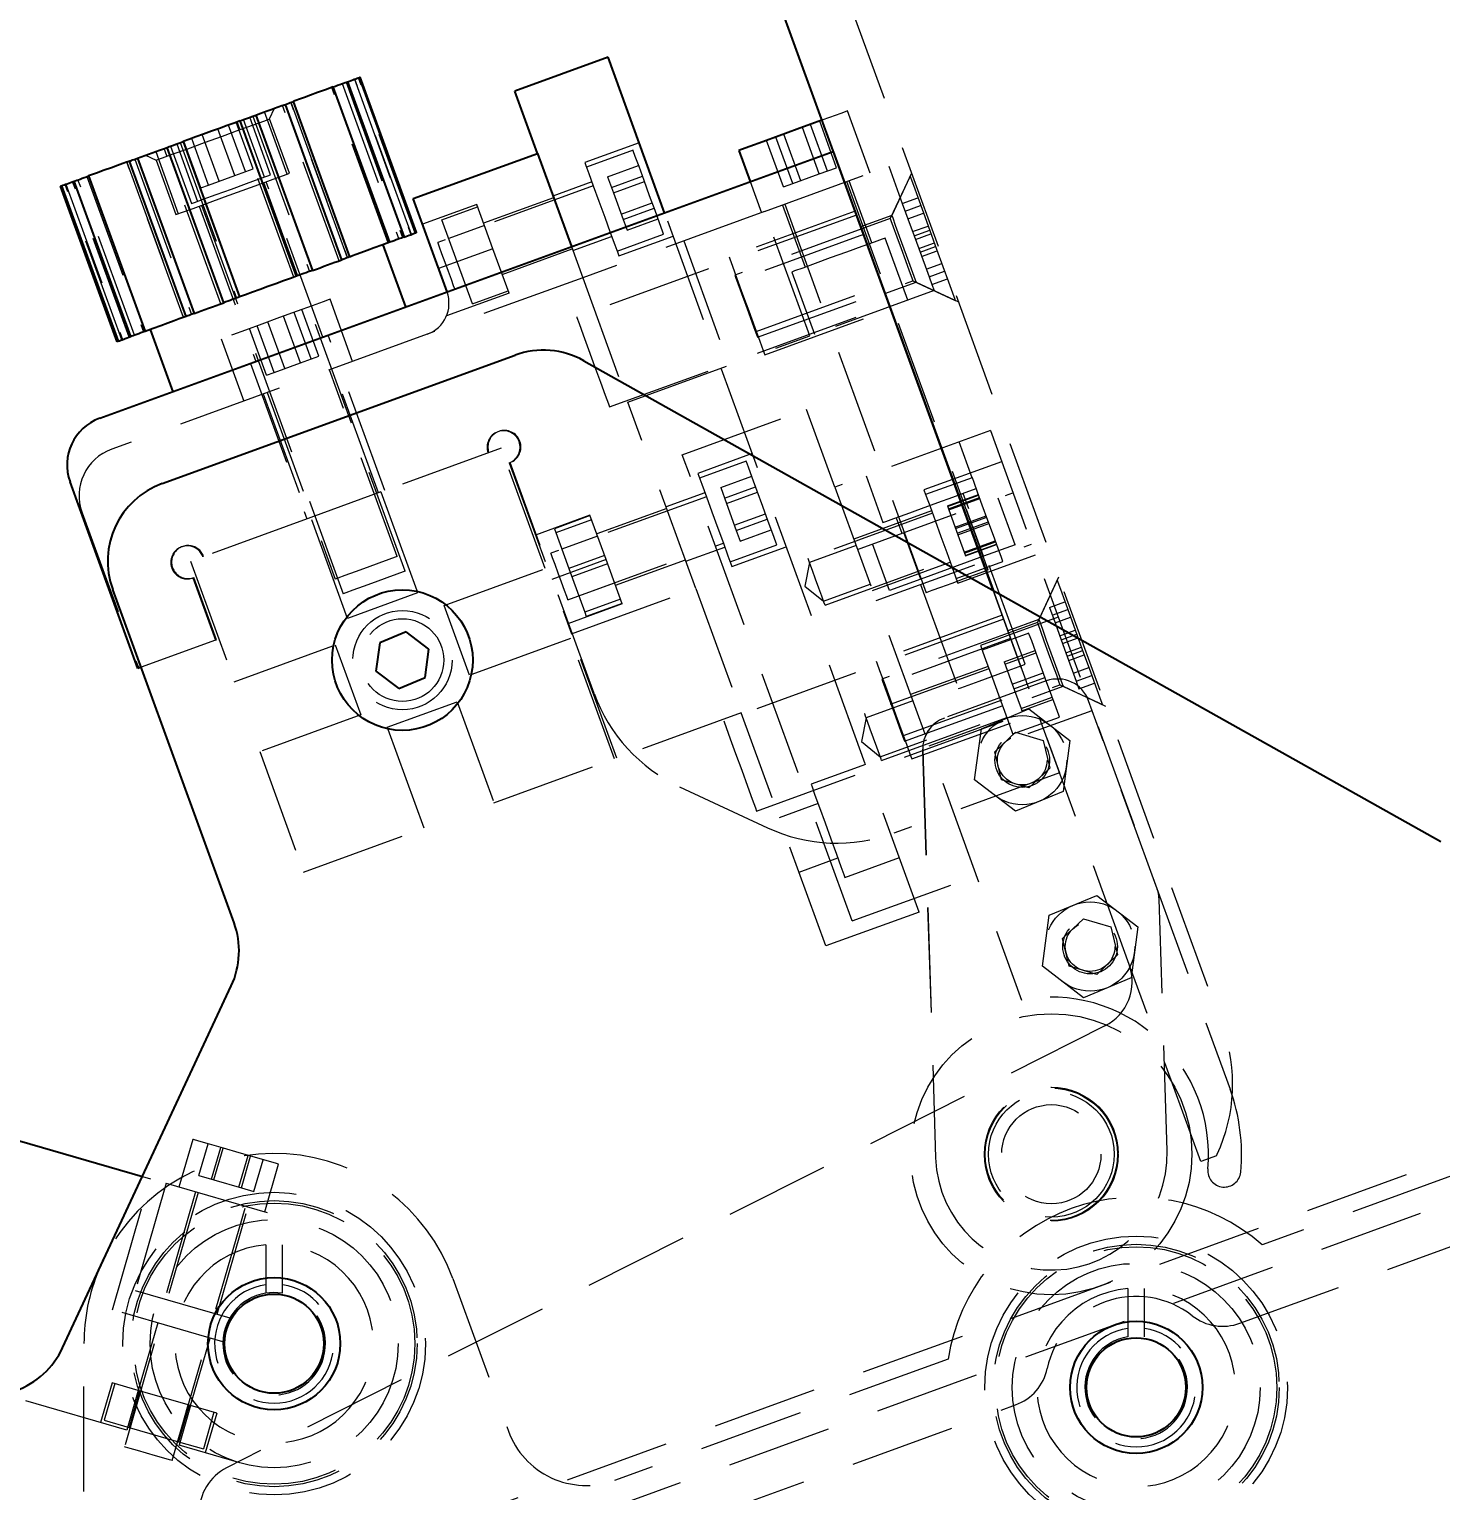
# Model space of a CAD drawing. Header units: millimetres. Extents: x 2 to 418, y 2 to 295.
# Drawn here: x 72.26 to 89.33, y 215.37 to 233.05 of the extents above; entities that cross this region are included whole.
import ezdxf

# ---------------------------------------------------------------- set-up
doc = ezdxf.new("R2010")
doc.units = ezdxf.units.MM
doc.linetypes.add('HIDDEN', pattern=[1.905, 1.27, -0.635])
doc.styles.add('SLDTEXTSTYLE0', font='TXT', dxfattribs={"width": 0.75})
doc.dimstyles.new('SLDDIMSTYLE0', dxfattribs={"dimtxt": 0.18, "dimasz": 1.016, "dimexe": 0, "dimexo": 0.0625, "dimgap": 0, "dimtad": 0, "dimtih": 1, "dimtoh": 1, "dimdec": 0, "dimrnd": 1e-09, "dimzin": 0, "dimdsep": 46, "dimtxsty": 'Standard', "dimblk1": 'DOT', "dimblk2": 'DOT', "dimsah": 1, "dimcen": 0.09, "dimadec": 0, "dimazin": 0, "dimtfac": 1.016, "dimtdec": 0, "dimtofl": 0, "dimtmove": 0, "dimatfit": 3, "dimldrblk": 'DOT', "dimfxl": 1, "dimfrac": 2, "dimtolj": 1, "dimtzin": 0, "dimarcsym": 0})
doc.dimstyles.new('SLDDIMSTYLE3', dxfattribs={"dimtxt": 3.5, "dimasz": 3.302, "dimexe": 0, "dimexo": 0.0625, "dimgap": 0.875, "dimtad": 1, "dimdec": 0, "dimlfac": 5, "dimrnd": 1e-09, "dimzin": 12, "dimdsep": 46, "dimtxsty": 'SLDTEXTSTYLE0', "dimsah": 1, "dimcen": 0.09, "dimadec": 0, "dimazin": 3, "dimtfac": 1, "dimtdec": 0, "dimtofl": 0, "dimtmove": 0, "dimatfit": 3, "dimfxl": 1, "dimfrac": 2, "dimtolj": 1, "dimtzin": 12, "dimarcsym": 0})
doc.dimstyles.new('SLDDIMSTYLE4', dxfattribs={"dimtxt": 3.5, "dimasz": 3.302, "dimexe": 0, "dimexo": 0.0625, "dimgap": 0.875, "dimtad": 1, "dimdec": 4, "dimlfac": 5, "dimzin": 12, "dimdsep": 46, "dimtxsty": 'SLDTEXTSTYLE0', "dimsah": 1, "dimcen": 0.09, "dimazin": 3, "dimtfac": 1, "dimtofl": 0, "dimtmove": 0, "dimatfit": 3, "dimfxl": 1, "dimfrac": 2, "dimtolj": 1, "dimtzin": 12, "dimarcsym": 0})

# ---------------------------------------------------------------- blocks, each defined once
blk = doc.blocks.new('_D_1')
at = {"color": 7, "linetype": 'Continuous', "lineweight": 18}
for p, q in [((84.515, 247.682), (140.979, 247.682)), ((139.979, 201.552), (139.979, 247.682)), ((118.224, 201.552), (140.979, 201.552))]:
    blk.add_line(p, q, dxfattribs=at)
for points in [[(139.979, 247.682), (139.471, 244.38), (140.487, 244.38)], [(139.979, 201.552), (140.487, 204.854), (139.471, 204.854)]]:
    blk.add_solid(points, dxfattribs=at)
at = {"color": 7, "linetype": 'Continuous', "lineweight": 18, "insert": (135.468, 220.738), "char_height": 3.5, "attachment_point": 1, "rotation": 90, "style": 'SLDTEXTSTYLE0'}
blk.add_mtext('231', dxfattribs=at)
blk = doc.blocks.new('_D_2')
at = {"color": 7, "linetype": 'Continuous', "lineweight": 18}
blk.add_arc((30.799, 201.552), 66.419, 0, 20, dxfattribs=at)
for points in [[(93.213, 224.269), (93.783, 220.977), (94.746, 221.301)], [(97.218, 201.552), (97.644, 204.866), (96.628, 204.841)]]:
    blk.add_solid(points, dxfattribs=at)
at = {"color": 7, "linetype": 'Continuous', "lineweight": 18, "insert": (99.753, 218.553), "char_height": 3.5, "attachment_point": 1, "rotation": 281.0095, "style": 'SLDTEXTSTYLE0'}
blk.add_mtext('20°', dxfattribs=at)
blk = doc.blocks.new('_Dot')
at = {"color": 0, "linetype": 'ByBlock', "lineweight": -2}
blk.add_line((-0.5, 0), (-1, 0), dxfattribs=at)
at = {"color": 0, "linetype": 'ByBlock', "const_width": 0.5}
blk.add_lwpolyline([(-0.25, 0, 1), (0.25, 0, 1)], format="xyb", close=True, dxfattribs=at)

msp = doc.modelspace()

# ---------------------------------------------------------------- linework, layer by layer
at = {"color": 7, "linetype": 'HIDDEN', "lineweight": 18}
for p, q in [((77.605857, 245.940891), (86.69387, 220.971779)), ((76.193846, 232.443992), (76.877886, 230.564606)), ((76.884817, 230.567129), (76.200776, 232.446514)), ((76.928536, 230.583041), (76.244496, 232.462427)), ((76.936915, 230.586091), (76.252875, 232.465476)), ((76.255277, 232.466351), (76.939317, 230.586966)), ((76.603313, 230.46467), (75.919273, 232.344055)), ((75.9392, 232.351308), (76.623241, 230.471923)), ((76.046273, 232.390279), (76.730313, 230.510894)), ((76.093005, 232.407288), (76.777046, 230.527903)), ((76.794998, 230.534438), (76.110957, 232.413823)), ((75.169077, 231.964588), (75.228845, 232.092759)), ((76.010239, 230.248809), (75.326199, 232.128194)), ((75.359397, 232.140278), (76.043437, 230.260892)), ((75.426121, 232.164562), (76.110161, 230.285177)), ((75.426326, 232.164637), (76.110366, 230.285251)), ((76.110448, 230.285281), (75.426408, 232.164666)), ((75.455476, 232.175248), (76.139517, 230.295861)), ((76.140095, 230.296073), (75.456055, 232.175458)), ((74.97105, 231.360424), (74.765838, 231.924239)), ((75.460485, 230.048715), (74.776444, 231.9281)), ((74.811557, 231.940879), (75.495597, 230.061494)), ((75.106063, 231.260579), (74.852968, 231.955952)), ((75.181238, 231.28794), (74.928143, 231.983313)), ((74.967639, 231.997688), (75.651679, 230.118303)), ((75.687848, 230.131468), (75.003808, 232.010854)), ((75.380301, 231.296543), (75.106685, 232.048297)), ((75.408492, 231.306803), (75.169077, 231.964588)), ((82.025649, 231.374061), (81.820437, 231.937877)), ((82.431311, 231.308875), (82.157695, 232.060628)), ((74.431343, 231.163986), (74.226131, 231.727802)), ((74.559942, 231.210792), (74.35473, 231.774608)), ((74.748281, 231.279342), (74.543069, 231.843157)), ((74.876881, 231.326148), (74.671669, 231.889965)), ((81.495675, 231.181166), (81.290463, 231.744981)), ((81.594043, 231.216969), (81.388831, 231.780784)), ((81.816201, 231.297829), (81.610989, 231.861644)), ((81.91457, 231.333632), (81.709358, 231.897447)), ((73.791115, 231.569469), (74.064731, 230.817715)), ((74.578032, 229.727528), (73.893992, 231.606913)), ((73.93016, 231.620078), (74.614201, 229.740691)), ((73.969657, 231.634453), (74.222751, 230.93908)), ((74.044832, 231.661815), (74.297927, 230.966442)), ((74.086243, 231.676887), (74.770283, 229.797501)), ((74.805396, 229.810281), (74.121355, 231.689666)), ((74.337173, 231.129711), (74.131961, 231.693527)), ((79.637453, 231.675424), (78.979669, 231.43601)), ((79.564005, 231.584841), (79.00019, 231.379628)), ((81.384596, 231.140736), (81.179384, 231.704553)), ((73.441514, 231.442224), (74.125554, 229.562839)), ((74.125785, 229.562924), (73.441745, 231.442309)), ((74.126364, 229.563134), (73.442323, 231.442519)), ((73.471474, 231.453128), (74.155514, 229.573743)), ((74.155719, 229.573818), (73.471679, 231.453204)), ((73.538402, 231.477489), (74.222443, 229.598104)), ((74.255641, 229.610187), (73.571601, 231.489572)), ((73.668955, 231.525006), (73.797126, 231.465239)), ((73.797126, 231.465239), (74.03654, 230.807454)), ((79.255119, 231.263979), (79.630996, 231.400787)), ((81.153329, 230.843728), (82.656838, 231.390959)), ((81.816201, 231.297829), (82.025649, 231.374061)), ((82.656838, 231.390959), (82.819902, 230.942944)), ((73.470883, 229.324559), (72.786842, 231.203944)), ((72.804794, 231.210478), (73.488834, 229.331093)), ((73.535567, 229.348101), (72.851527, 231.227486)), ((72.958599, 231.266459), (73.642639, 229.387073)), ((73.662567, 229.394326), (72.978527, 231.273711)), ((74.431343, 231.163986), (74.748281, 231.279342)), ((74.748281, 231.279342), (74.97105, 231.360424)), ((75.810624, 229.324812), (75.126584, 231.204197)), ((79.065173, 231.201087), (78.595327, 231.030077)), ((79.255119, 231.263979), (79.325712, 231.070023)), ((79.302225, 231.134554), (79.678102, 231.271363)), ((79.325712, 231.070023), (79.70159, 231.206832)), ((80.978933, 231.205923), (81.115742, 230.830047)), ((81.495675, 231.181166), (81.816201, 231.297829)), ((83.859504, 226.507806), (82.149403, 231.206268)), ((82.451211, 230.464775), (82.177594, 231.216529)), ((82.91318, 231.271425), (82.674111, 230.75874)), ((82.93111, 231.309876), (82.692041, 230.797191)), ((72.642523, 231.151416), (73.326563, 229.272031)), ((73.337344, 229.275954), (72.653303, 231.155339)), ((73.381063, 229.291867), (72.697023, 231.171252)), ((72.703954, 231.173775), (73.387994, 229.29439)), ((74.337173, 231.129711), (74.431343, 231.163986)), ((76.808494, 226.495473), (75.098393, 231.193938)), ((79.082275, 231.154102), (77.202889, 230.470062)), ((79.325712, 231.070023), (79.443413, 230.746643)), ((81.384596, 231.140736), (81.495675, 231.181166)), ((74.318448, 230.91006), (75.002488, 229.030675)), ((74.346639, 230.920321), (76.05674, 226.221858)), ((77.674359, 230.928992), (77.016575, 230.689577)), ((77.252362, 230.743471), (77.68462, 230.9008)), ((77.869311, 230.393367), (77.674359, 230.928992)), ((78.602168, 231.011284), (77.756444, 230.703464)), ((81.153329, 230.843728), (78.954449, 230.0434)), ((79.419926, 230.811174), (79.795803, 230.947982)), ((79.443413, 230.746643), (79.81929, 230.883451)), ((82.24776, 230.848322), (80.725458, 230.294249)), ((81.700562, 229.340218), (81.153329, 230.843728)), ((81.369458, 230.922392), (81.643074, 230.170638)), ((81.397649, 230.932652), (83.10775, 226.234189)), ((82.819902, 230.942944), (83.00784, 231.011348)), ((82.819902, 230.942944), (82.888154, 230.755423)), ((82.853737, 230.849982), (83.041676, 230.918385)), ((77.437052, 230.236037), (77.252362, 230.743471)), ((77.766705, 230.675274), (77.334446, 230.517945)), ((82.264861, 230.801337), (78.881968, 229.570064)), ((79.443413, 230.746643), (79.49052, 230.617219)), ((79.49052, 230.617219), (79.866397, 230.754027)), ((83.023453, 222.372467), (79.945271, 230.829701)), ((82.674111, 230.75874), (80.794726, 230.074699)), ((82.692041, 230.797191), (82.316164, 230.660382)), ((82.888154, 230.755423), (83.076092, 230.823827)), ((82.888154, 230.755423), (82.96294, 230.549948)), ((82.944546, 230.600485), (83.132485, 230.668889)), ((78.834742, 230.372292), (79.304588, 230.543302)), ((79.369571, 230.364761), (79.933387, 230.569972)), ((79.390093, 230.308379), (80.047877, 230.547793)), ((82.350366, 230.566414), (80.828064, 230.012341)), ((82.884574, 229.771164), (82.610958, 230.522917)), ((82.96294, 230.549948), (83.150879, 230.618352)), ((82.96294, 230.549948), (83.019333, 230.39501)), ((82.978382, 230.507523), (83.16632, 230.575927)), ((77.869311, 230.393367), (77.211526, 230.153953)), ((78.064262, 229.857742), (77.869311, 230.393367)), ((77.982178, 230.083268), (78.827901, 230.391085)), ((78.817641, 230.419277), (78.954449, 230.0434)), ((80.176049, 230.488026), (80.723281, 228.984517)), ((83.019333, 230.39501), (83.207272, 230.463414)), ((83.019333, 230.39501), (83.143978, 230.052552)), ((83.034774, 230.352585), (83.222713, 230.420989)), ((83.053169, 230.302048), (83.241107, 230.370452)), ((77.621743, 229.728604), (77.437052, 230.236037)), ((83.109562, 230.14711), (83.2975, 230.215514)), ((78.954449, 230.0434), (77.075063, 229.359359)), ((78.954449, 230.0434), (79.501681, 228.539892)), ((81.068342, 229.322945), (82.947727, 230.006986)), ((81.483327, 230.112493), (81.756943, 229.36074)), ((82.610301, 229.852247), (82.986179, 229.989055)), ((82.947727, 230.006986), (83.460413, 229.767916)), ((82.986179, 229.989055), (83.498863, 229.749987)), ((83.143978, 230.052552), (83.331917, 230.120956)), ((83.143978, 230.052552), (83.177813, 229.959589)), ((83.177813, 229.959589), (83.365752, 230.027993)), ((78.064262, 229.857742), (77.307929, 229.582459)), ((77.621743, 229.728604), (78.054002, 229.885933)), ((81.053797, 229.392144), (82.576099, 229.946217)), ((83.204069, 229.887451), (81.700562, 229.340218)), ((83.177813, 229.959589), (83.204069, 229.887451)), ((75.669538, 229.060626), (75.464326, 229.624442)), ((75.763708, 229.0949), (75.558496, 229.658716)), ((76.172958, 229.031021), (75.899342, 229.782774)), ((79.278711, 228.48002), (82.661604, 229.711293)), ((81.156404, 229.110237), (82.678706, 229.664308)), ((75.224, 228.898463), (75.018788, 229.462278)), ((75.3526, 228.945269), (75.147388, 229.509086)), ((75.540939, 229.013819), (75.335727, 229.577635)), ((77.075063, 229.359359), (73.259911, 227.970758)), ((74.583773, 229.303946), (74.857389, 228.552191)), ((75.129831, 228.864189), (74.924619, 229.428004)), ((76.560443, 227.469369), (75.876402, 229.348754)), ((79.501681, 228.539892), (81.700562, 229.340218)), ((75.540939, 229.013819), (75.763708, 229.0949)), ((74.93671, 229.006733), (75.62075, 227.127348)), ((75.224, 228.898463), (75.540939, 229.013819)), ((76.711899, 226.673152), (75.891051, 228.928414)), ((76.485267, 227.442007), (75.938035, 228.945515)), ((75.129831, 228.864189), (75.224, 228.898463)), ((75.092312, 228.637697), (75.639544, 227.134189)), ((75.139296, 228.654798), (75.960145, 226.399535)), ((80.322529, 226.284629), (79.501681, 228.539892)), ((80.159325, 227.90255), (81.662833, 228.449781)), ((82.004854, 227.510089), (81.662833, 228.449781)), ((83.884239, 228.19413), (82.004854, 227.510089)), ((83.884239, 228.19413), (86.783259, 220.229138)), ((83.665691, 227.625062), (83.508362, 228.057321)), ((77.969982, 227.982399), (76.513458, 227.452268)), ((78.500113, 226.525875), (77.969982, 227.982399)), ((82.211446, 222.264394), (80.159325, 227.90255)), ((81.005534, 227.916654), (80.347749, 227.67724)), ((78.066577, 227.804721), (78.819021, 225.737398)), ((79.092311, 225.015776), (78.075973, 227.80814)), ((80.932086, 227.826071), (80.36827, 227.620858)), ((84.021047, 227.818252), (83.081355, 227.476232)), ((80.623199, 227.505209), (80.999076, 227.642016)), ((80.623199, 227.505209), (80.693793, 227.311252)), ((80.670306, 227.375783), (81.046183, 227.512592)), ((82.004854, 227.510089), (84.262187, 221.308118)), ((82.380731, 227.646896), (82.585943, 227.083081)), ((83.665691, 227.625062), (83.101876, 227.41985)), ((76.513458, 227.452268), (75.667735, 227.144449)), ((76.513458, 227.452268), (76.958084, 226.230668)), ((80.450355, 227.395332), (78.57097, 226.711291)), ((80.433254, 227.442317), (79.963408, 227.271307)), ((80.693793, 227.311252), (81.06967, 227.448061)), ((80.693793, 227.311252), (80.811494, 226.987873)), ((82.27847, 226.758334), (84.157855, 227.442375)), ((83.364487, 227.283092), (83.740364, 227.4199)), ((83.367177, 227.275703), (83.743054, 227.41251)), ((83.377385, 227.247657), (83.753261, 227.384465)), ((83.381416, 227.23658), (83.757294, 227.373387)), ((83.62223, 227.247423), (83.553826, 227.435363)), ((84.182919, 226.81299), (83.977707, 227.376807)), ((72.901308, 227.20173), (73.585348, 225.322345)), ((75.667735, 227.144449), (74.211211, 226.614318)), ((76.112361, 225.922849), (75.667735, 227.144449)), ((79.04244, 227.17022), (78.384655, 226.930806)), ((79.044078, 227.165722), (78.611819, 227.008392)), ((79.237391, 226.634597), (79.04244, 227.17022)), ((79.970248, 227.252513), (79.124525, 226.944694)), ((80.788006, 227.052404), (81.163884, 227.189212)), ((83.18396, 227.194324), (81.680452, 226.647091)), ((83.1737, 227.222514), (82.234007, 226.880494)), ((82.745691, 227.141224), (82.814095, 226.953286)), ((83.364487, 227.283092), (83.381416, 227.23658)), ((83.381416, 227.23658), (83.491434, 226.934308)), ((83.457576, 227.027333), (83.833453, 227.164141)), ((83.464297, 227.008866), (83.840175, 227.145674)), ((83.799252, 226.673347), (83.594039, 227.237162)), ((83.803147, 226.674766), (83.597935, 227.238581)), ((78.611819, 227.008392), (78.78647, 226.528543)), ((79.062741, 227.114445), (78.630482, 226.957116)), ((80.811494, 226.987873), (81.187371, 227.124681)), ((80.811494, 226.987873), (80.8586, 226.858448)), ((80.8586, 226.858448), (81.234477, 226.995257)), ((83.043602, 226.398313), (82.83839, 226.962129)), ((82.842286, 226.963547), (83.047498, 226.399732)), ((83.484713, 226.952775), (83.86059, 227.089583)), ((83.491434, 226.934308), (83.867311, 227.071116)), ((79.134785, 226.916504), (78.702527, 226.759175)), ((78.776182, 226.147476), (80.655567, 226.831517)), ((80.202822, 226.613522), (80.672668, 226.784532)), ((80.737652, 226.605991), (81.301468, 226.811202)), ((80.758173, 226.549609), (81.415958, 226.789023)), ((82.261369, 226.805319), (81.697553, 226.600108)), ((82.66383, 226.260087), (82.458618, 226.823904)), ((82.504204, 226.138138), (84.383589, 226.822178)), ((83.491434, 226.934308), (83.584523, 226.678549)), ((83.567594, 226.725061), (83.943471, 226.861869)), ((83.571626, 226.713984), (83.947502, 226.850792)), ((83.581833, 226.685938), (83.95771, 226.822746)), ((83.584523, 226.678549), (83.9604, 226.815357)), ((84.182919, 226.81299), (83.803147, 226.674766)), ((74.211211, 226.614318), (74.741342, 225.157795)), ((79.237391, 226.634597), (78.579607, 226.395183)), ((79.218728, 226.685873), (78.78647, 226.528543)), ((79.432343, 226.098971), (79.237391, 226.634597)), ((79.350258, 226.324497), (80.195982, 226.632315)), ((81.885665, 226.083276), (83.389172, 226.630509)), ((82.459741, 226.260297), (83.399433, 226.602318)), ((83.803147, 226.674766), (83.043602, 226.398313)), ((83.471258, 226.404982), (84.035073, 226.610194)), ((83.491779, 226.3486), (84.431471, 226.69062)), ((84.306271, 225.368038), (83.847963, 226.627226)), ((77.278512, 226.081249), (78.500113, 226.525875)), ((78.78647, 226.528543), (78.979783, 225.997418)), ((79.256055, 226.583319), (78.823796, 226.425991)), ((81.697553, 226.600108), (81.641902, 226.313807)), ((74.242028, 226.412699), (74.515644, 225.660944)), ((74.525041, 225.664366), (74.251424, 226.416119)), ((78.819021, 225.737398), (80.322529, 226.284629)), ((78.907739, 226.195359), (79.339997, 226.352689)), ((80.322529, 226.284629), (80.869761, 224.781122)), ((81.641902, 226.313807), (81.868563, 226.130261)), ((81.868563, 226.130261), (82.432379, 226.335474)), ((83.043602, 226.398313), (82.66383, 226.260087)), ((83.039828, 226.333089), (83.498135, 225.073901)), ((83.916448, 226.26364), (84.720566, 224.054344)), ((85.564141, 221.736638), (83.916448, 226.26364)), ((84.691685, 226.385023), (84.452616, 225.872338)), ((84.709615, 226.423474), (84.470546, 225.910789)), ((76.958084, 226.230668), (76.112361, 225.922849)), ((77.586331, 225.235525), (77.278512, 226.081249)), ((79.432343, 226.098971), (78.774558, 225.859557)), ((79.412042, 226.154748), (78.979783, 225.997418)), ((79.430706, 226.10347), (78.998447, 225.946141)), ((84.598406, 226.056542), (84.786345, 226.124947)), ((78.979783, 225.997418), (78.998447, 225.946141)), ((84.043366, 225.914935), (80.660472, 224.683662)), ((84.026265, 225.961919), (82.503963, 225.407847)), ((84.705087, 225.938867), (83.765395, 225.596847)), ((84.470546, 225.910789), (84.094669, 225.773981)), ((84.598406, 226.056542), (84.666659, 225.869021)), ((84.632242, 225.963579), (84.820181, 226.031985)), ((84.666659, 225.869021), (84.854597, 225.937425)), ((79.366253, 224.233888), (78.819021, 225.737398)), ((84.452616, 225.872338), (82.57323, 225.188297)), ((84.349732, 225.745677), (83.785916, 225.540465)), ((84.666659, 225.869021), (84.741445, 225.663546)), ((84.723051, 225.714083), (84.91099, 225.782487)), ((84.741445, 225.663546), (84.929384, 225.73195)), ((74.515644, 225.660944), (73.613539, 225.332606)), ((74.515644, 225.660944), (74.525041, 225.664366)), ((74.741342, 225.157795), (75.962943, 225.602421)), ((75.962943, 225.602421), (76.270761, 224.756697)), ((78.807931, 225.680152), (77.586331, 225.235525)), ((79.338062, 224.223629), (78.807931, 225.680152)), ((84.128871, 225.680012), (82.606569, 225.125939)), ((84.741445, 225.663546), (84.797838, 225.508608)), ((84.756887, 225.621121), (84.944825, 225.689525)), ((84.797838, 225.508608), (84.985777, 225.577012)), ((84.051217, 225.396317), (84.427094, 225.533125)), ((84.051217, 225.396317), (84.148337, 225.129481)), ((84.061425, 225.368272), (84.437302, 225.50508)), ((84.797838, 225.508608), (84.922482, 225.16615)), ((84.813279, 225.466185), (85.001218, 225.534588)), ((84.831673, 225.415646), (85.019612, 225.48405)), ((83.868001, 225.314939), (82.364492, 224.767706)), ((83.85774, 225.343129), (82.918047, 225.001109)), ((84.148337, 225.129481), (84.524215, 225.266288)), ((84.168753, 225.07339), (84.54463, 225.210198)), ((84.888066, 225.260708), (85.076005, 225.329113)), ((84.922482, 225.16615), (85.110421, 225.234553)), ((82.832302, 224.505742), (84.354604, 225.059815)), ((82.846847, 224.436544), (84.726232, 225.120583)), ((84.560296, 225.166606), (83.32881, 224.718382)), ((84.560618, 225.166609), (83.329107, 224.718455)), ((84.148337, 225.129481), (84.255666, 224.834599)), ((84.388806, 224.965845), (84.764683, 225.102654)), ((84.726232, 225.120583), (85.238917, 224.881515)), ((84.764683, 225.102654), (85.277368, 224.863585)), ((84.922482, 225.16615), (84.956318, 225.073187)), ((84.956318, 225.073187), (85.144257, 225.141591)), ((76.591189, 224.607279), (77.436913, 224.915098)), ((77.436913, 224.915098), (77.881539, 223.693497)), ((82.945409, 224.925934), (82.381594, 224.720723)), ((84.255666, 224.834599), (84.631543, 224.971406)), ((84.255666, 224.834599), (84.265874, 224.806553)), ((84.265874, 224.806553), (84.64175, 224.943361)), ((85.900567, 222.653764), (85.072981, 224.927537)), ((85.900747, 222.653692), (85.07329, 224.927512)), ((76.270761, 224.756697), (75.049161, 224.312072)), ((80.869761, 224.781122), (79.366253, 224.233888)), ((81.895822, 221.962043), (80.869761, 224.781122)), ((81.057216, 223.593619), (84.440109, 224.824892)), ((82.381594, 224.720723), (82.325942, 224.434422)), ((82.569705, 224.203891), (84.073213, 224.751124)), ((82.934908, 224.223835), (84.45721, 224.777907)), ((83.143781, 224.380912), (84.083473, 224.722933)), ((83.775441, 224.589017), (84.351421, 224.827864)), ((84.155298, 224.525596), (84.719114, 224.730809)), ((84.343373, 224.530201), (85.115511, 224.811235)), ((84.351421, 224.827864), (84.846257, 224.448474)), ((77.035815, 223.385679), (76.591189, 224.607279)), ((83.694297, 223.970782), (83.775441, 224.589017)), ((83.937988, 224.308412), (84.189565, 224.546547)), ((84.189565, 224.546547), (84.521586, 224.447744)), ((103.232932, 224.407228), (74.368569, 213.901458)), ((75.049161, 224.312072), (75.579292, 222.855547)), ((82.325942, 224.434422), (82.552604, 224.250876)), ((82.552604, 224.250876), (83.116419, 224.456088)), ((83.06582, 224.329789), (83.222673, 219.397988)), ((83.066095, 224.329877), (83.22267, 219.398067)), ((84.018432, 223.971471), (83.937988, 224.308412)), ((84.521586, 224.447744), (84.602029, 224.110803)), ((84.846257, 224.448474), (84.765113, 223.830237)), ((77.881539, 223.693497), (79.338062, 224.223629)), ((82.373614, 224.157883), (81.71583, 223.918469)), ((84.720566, 224.054344), (82.717543, 223.325303)), ((84.189134, 223.591391), (83.694297, 223.970782)), ((84.350452, 223.872667), (84.018432, 223.971471)), ((84.602029, 224.110803), (84.350452, 223.872667)), ((103.403944, 223.937381), (74.539579, 213.431612)), ((80.12646, 223.887201), (81.188266, 223.392073)), ((84.765113, 223.830237), (84.189134, 223.591391)), ((81.801335, 223.683546), (81.331488, 223.512536)), ((75.579292, 222.855547), (77.035815, 223.385679)), ((81.570903, 222.854751), (82.040749, 223.025761)), ((82.126254, 222.790838), (82.784038, 223.030252)), ((82.211446, 222.264394), (83.714954, 222.811625)), ((84.596162, 222.333709), (85.172142, 222.572555)), ((85.172142, 222.572555), (85.666978, 222.193165)), ((86.900664, 217.39859), (101.432124, 222.687609)), ((83.023453, 222.372467), (81.895822, 221.962043)), ((86.021258, 219.486995), (85.924488, 222.529672)), ((86.021261, 219.486917), (85.924661, 222.529598)), ((98.410087, 222.43902), (87.16989, 218.347923)), ((84.515018, 221.715474), (84.596162, 222.333709)), ((84.758836, 222.05315), (85.010413, 222.291286)), ((85.010413, 222.291286), (85.342434, 222.192482)), ((85.342434, 222.192482), (85.422878, 221.855542)), ((85.666978, 222.193165), (85.585835, 221.574929)), ((84.83928, 221.716209), (84.758836, 222.05315)), ((85.422878, 221.855542), (85.171301, 221.617405)), ((85.009855, 221.336083), (84.515018, 221.715474)), ((85.171301, 221.617405), (84.83928, 221.716209)), ((86.430666, 219.355881), (85.564141, 221.736638)), ((85.585835, 221.574929), (85.009855, 221.336083)), ((85.27001, 220.99545), (74.648499, 215.651102)), ((74.239057, 219.623065), (74.072351, 219.04669)), ((74.31432, 219.184903), (74.425457, 219.569153)), ((74.465804, 219.141089), (74.576941, 219.525339)), ((74.495175, 219.132594), (74.606312, 219.516844)), ((74.798142, 219.044966), (74.909279, 219.429217)), ((74.827513, 219.036471), (74.93865, 219.420722)), ((74.978997, 218.992657), (75.090134, 219.376908)), ((86.618605, 219.424284), (86.430666, 219.355881)), ((86.618605, 219.424284), (86.6271, 219.442503)), ((74.31432, 219.184903), (74.495175, 219.132594)), ((75.109828, 218.746619), (75.276534, 219.322995)), ((73.268085, 217.561679), (73.726526, 219.146713)), ((73.918651, 219.091144), (73.543564, 217.794298)), ((73.630937, 219.17436), (73.726526, 219.146713)), ((73.918651, 219.091144), (75.640383, 218.593167)), ((74.495175, 219.132594), (74.827513, 219.036471)), ((74.827513, 219.036471), (74.978997, 218.992657)), ((74.302902, 218.980007), (73.413805, 215.906002)), ((74.274083, 218.988343), (73.898995, 217.691497)), ((73.990181, 215.739297), (74.879278, 218.813302)), ((74.533009, 217.50812), (74.908097, 218.804966)), ((75.123619, 218.348053), (75.123619, 217.865248)), ((75.323619, 217.865248), (75.323619, 218.348053)), ((73.543564, 217.794298), (74.687401, 217.463466)), ((75.123619, 217.865248), (75.123619, 217.764109)), ((75.323619, 217.764109), (75.323619, 217.865248)), ((77.384912, 217.938873), (78.056051, 216.094934)), ((85.548026, 217.81924), (85.548026, 217.336436)), ((85.748026, 217.336436), (85.748026, 217.81924)), ((74.604048, 217.175278), (73.268085, 217.561679)), ((73.815643, 217.403309), (73.579476, 216.586776)), ((85.548026, 217.336436), (85.548026, 217.235296)), ((85.748026, 217.235296), (85.748026, 217.336436)), ((72.923619, 211.552227), (72.923619, 217.152227)), ((74.21349, 216.4034), (74.449656, 217.219933)), ((83.373718, 216.966229), (79.337764, 215.497262)), ((73.44143, 216.10621), (71.961817, 216.534159)), ((73.264219, 216.677958), (73.125297, 216.197645)), ((73.297496, 216.668333), (73.169688, 216.226445)), ((73.580351, 216.586523), (73.264219, 216.677958)), ((73.580351, 216.586523), (73.44143, 216.10621)), ((73.596989, 216.581711), (73.469182, 216.139822)), ((73.608295, 216.578441), (73.480488, 216.136553)), ((74.212615, 216.403653), (73.580351, 216.586523)), ((74.056863, 215.969847), (74.184671, 216.411735)), ((74.195977, 216.408465), (74.068169, 215.966577)), ((74.212615, 216.403653), (74.073694, 215.923339)), ((74.528748, 216.312218), (74.212615, 216.403653)), ((76.853418, 213.741692), (84.190176, 216.412053)), ((73.169688, 216.226445), (73.469182, 216.139822)), ((74.495471, 216.321842), (74.367663, 215.879954)), ((74.528748, 216.312218), (74.389826, 215.831904)), ((73.469182, 216.139822), (74.068169, 215.966577)), ((74.068169, 215.966577), (74.367663, 215.879954)), ((74.806855, 215.711287), (74.073694, 215.923339))]:
    msp.add_line(p, q, dxfattribs=at)
at = {"color": 7, "linetype": 'Continuous', "lineweight": 25}
for p, q in [((83.916448, 226.26364), (76.854102, 245.667273)), ((79.261231, 232.709086), (78.1336, 232.298662)), ((79.945271, 230.829701), (79.261231, 232.709086)), ((76.939317, 230.586966), (76.255277, 232.466351)), ((76.946618, 230.589623), (76.262578, 232.469008)), ((76.623241, 230.471923), (75.9392, 232.351308)), ((76.110957, 232.413823), (76.794998, 230.534438)), ((78.407216, 231.546907), (78.1336, 232.298662)), ((76.043437, 230.260892), (75.359397, 232.140278)), ((76.140326, 230.296156), (75.456286, 232.175541)), ((75.495597, 230.061494), (74.811557, 231.940879)), ((75.003808, 232.010854), (75.687848, 230.131468)), ((73.113706, 228.343214), (81.984405, 231.571885)), ((74.614201, 229.740691), (73.93016, 231.620078)), ((74.121355, 231.689666), (74.805396, 229.810281)), ((80.842125, 231.5818), (80.978933, 231.205923)), ((81.984405, 231.571885), (83.916448, 226.26364)), ((73.471392, 231.453099), (74.155432, 229.573713)), ((73.571601, 231.489572), (74.255641, 229.610187)), ((76.903708, 230.999676), (78.407216, 231.546907)), ((78.407216, 231.546907), (78.817641, 230.419277)), ((73.488834, 229.331093), (72.804794, 231.210478)), ((72.978527, 231.273711), (73.662567, 229.394326)), ((72.635222, 231.148759), (73.319262, 229.269374)), ((72.644925, 231.15229), (73.328965, 229.272905)), ((72.653303, 231.155339), (73.337344, 229.275954)), ((77.314132, 229.872045), (76.903708, 230.999676)), ((76.816095, 229.690774), (76.542479, 230.442529)), ((73.723401, 229.416467), (73.997017, 228.664713)), ((73.869191, 227.55401), (78.136528, 229.107194)), ((78.967791, 229.03965), (89.331167, 223.226185)), ((73.575951, 225.318925), (72.755103, 227.574186)), ((74.73834, 222.242239), (73.271519, 226.272299)), ((76.819716, 225.762438), (76.499728, 225.629746)), ((77.094625, 225.551665), (76.819716, 225.762438)), ((76.499728, 225.629746), (76.454648, 225.286281)), ((77.049546, 225.208201), (77.094625, 225.551665)), ((73.613539, 225.332606), (73.575951, 225.318925)), ((76.454648, 225.286281), (76.729557, 225.075509)), ((76.729557, 225.075509), (77.049546, 225.208201)), ((64.390173, 221.847072), (73.630937, 219.17436)), ((72.664374, 217.101559), (74.704955, 221.4776)), ((73.100868, 218.037625), (73.180887, 218.209225))]:
    msp.add_line(p, q, dxfattribs=at)
at = {"color": 7, "linetype": 'Continuous', "lineweight": 25, "flags": 128}
for points in [[(76.110957, 232.413823), (76.132997, 232.421844), (76.153919, 232.42946), (76.173711, 232.436663), (76.192359, 232.443451), (76.209851, 232.449816), (76.226175, 232.455759), (76.24132, 232.461271), (76.255277, 232.466351)], [(76.255277, 232.466351), (76.260731, 232.468336), (76.262578, 232.469008), (76.262578, 232.469008)], [(75.9392, 232.351308), (75.84273, 232.316196), (75.749761, 232.282357), (75.664233, 232.251229), (75.589772, 232.224126), (75.529534, 232.202201), (75.486071, 232.186383), (75.461227, 232.17734), (75.456286, 232.175541)], [(75.9392, 232.351308), (75.965344, 232.360824), (75.991089, 232.370194), (76.015936, 232.379237), (76.039403, 232.387778), (76.061035, 232.395652), (76.080413, 232.402705), (76.097162, 232.408801), (76.110957, 232.413823)], [(75.003808, 232.010854), (75.049861, 232.027614), (75.095515, 232.044232), (75.14074, 232.060692), (75.185507, 232.076986), (75.229785, 232.093102), (75.273546, 232.10903), (75.316759, 232.124758), (75.359397, 232.140278)], [(75.359397, 232.140278), (75.381349, 232.148266), (75.40111, 232.155459), (75.418298, 232.161714), (75.432579, 232.166913), (75.443678, 232.170953), (75.451378, 232.173755), (75.45553, 232.175267), (75.456286, 232.175541)], [(74.811557, 231.940879), (74.738314, 231.914221), (74.653683, 231.883419), (74.561253, 231.849776), (74.46494, 231.814721), (74.368827, 231.77974), (74.276987, 231.746312), (74.193315, 231.715858), (74.121355, 231.689666)], [(74.811557, 231.940879), (74.830786, 231.947878), (74.852292, 231.955706), (74.87566, 231.964211), (74.900437, 231.97323), (74.926141, 231.982585), (74.952275, 231.992096), (74.978332, 232.001581), (75.003808, 232.010854)], [(81.847597, 231.947762), (81.75809, 231.915184), (81.547659, 231.838593), (81.332053, 231.760119), (81.134637, 231.688266), (80.976804, 231.630819), (80.875657, 231.594005), (80.842125, 231.5818)], [(73.571601, 231.489572), (73.61469, 231.505256), (73.658332, 231.52114), (73.702499, 231.537216), (73.747161, 231.553471), (73.792288, 231.569895), (73.83785, 231.586479), (73.883818, 231.60321), (73.93016, 231.620078)], [(73.93016, 231.620078), (73.955751, 231.629391), (73.98185, 231.638891), (74.007954, 231.648392), (74.033554, 231.657709), (74.058157, 231.666664), (74.081284, 231.675081), (74.102487, 231.682799), (74.121355, 231.689666)], [(73.471392, 231.453099), (73.464363, 231.450542), (73.437647, 231.440817), (73.392458, 231.424369), (73.330712, 231.401895), (73.255025, 231.374349), (73.168607, 231.342894), (73.07512, 231.308869), (72.978527, 231.273711)], [(73.471392, 231.453099), (73.472523, 231.453511), (73.477194, 231.455212), (73.485395, 231.458196), (73.496966, 231.462407), (73.511685, 231.467764), (73.529266, 231.474164), (73.549368, 231.481479), (73.571601, 231.489572)], [(72.653303, 231.155339), (72.668188, 231.160757), (72.684253, 231.166604), (72.701489, 231.172878), (72.719883, 231.179573), (72.739424, 231.186685), (72.760099, 231.19421), (72.781894, 231.202142), (72.804794, 231.210478)], [(72.804794, 231.210478), (72.819033, 231.215661), (72.836182, 231.221901), (72.85591, 231.229082), (72.877833, 231.237062), (72.901528, 231.245686), (72.926534, 231.254786), (72.952367, 231.264189), (72.978527, 231.273711)], [(72.635222, 231.148759), (72.637018, 231.149411), (72.642421, 231.151378), (72.644925, 231.15229)], [(72.644925, 231.15229), (72.644966, 231.152305), (72.647337, 231.153168), (72.653303, 231.155339)], [(76.794998, 230.534438), (76.781203, 230.529416), (76.764454, 230.52332), (76.745075, 230.516267), (76.723443, 230.508393), (76.699976, 230.499852), (76.675129, 230.490808), (76.649385, 230.481439), (76.623241, 230.471923)], [(76.794998, 230.534438), (76.817037, 230.542459), (76.83796, 230.550075), (76.857752, 230.557278), (76.876399, 230.564066), (76.893891, 230.570431), (76.910215, 230.576372), (76.925361, 230.581886), (76.939317, 230.586966)], [(76.946618, 230.589623), (76.946618, 230.589623), (76.944771, 230.58895), (76.939317, 230.586966)], [(76.623241, 230.471923), (76.526771, 230.436811), (76.433801, 230.402972), (76.348273, 230.371844), (76.273812, 230.344741), (76.213574, 230.322816), (76.170112, 230.306997), (76.145268, 230.297955), (76.140326, 230.296156)], [(75.687848, 230.131468), (75.733901, 230.148229), (75.779555, 230.164847), (75.824781, 230.181307), (75.869547, 230.197601), (75.913826, 230.213717), (75.957586, 230.229645), (76.0008, 230.245373), (76.043437, 230.260892)], [(76.140326, 230.296156), (76.139571, 230.295882), (76.135418, 230.294369), (76.127718, 230.291568), (76.11662, 230.287528), (76.102338, 230.282329), (76.08515, 230.276074), (76.065389, 230.268881), (76.043437, 230.260892)], [(75.495597, 230.061494), (75.422354, 230.034836), (75.337724, 230.004034), (75.245293, 229.970391), (75.14898, 229.935336), (75.052867, 229.900353), (74.961028, 229.866927), (74.877355, 229.836473), (74.805396, 229.810281)], [(75.687848, 230.131468), (75.662372, 230.122195), (75.636315, 230.112711), (75.610181, 230.103199), (75.584477, 230.093843), (75.559701, 230.084826), (75.536333, 230.076321), (75.514826, 230.068493), (75.495597, 230.061494)], [(74.805396, 229.810281), (74.786527, 229.803413), (74.765324, 229.795696), (74.742197, 229.787278), (74.717595, 229.778324), (74.691994, 229.769007), (74.665891, 229.759506), (74.639791, 229.750006), (74.614201, 229.740691)], [(74.255641, 229.610187), (74.233408, 229.602094), (74.213306, 229.594778), (74.195726, 229.588379), (74.181007, 229.583022), (74.169435, 229.578811), (74.161234, 229.575826), (74.156564, 229.574126), (74.155432, 229.573713)], [(74.255641, 229.610187), (74.29873, 229.625871), (74.342372, 229.641755), (74.386539, 229.657831), (74.431201, 229.674086), (74.476328, 229.69051), (74.52189, 229.707094), (74.567858, 229.723825), (74.614201, 229.740691)], [(74.155432, 229.573713), (74.148403, 229.571155), (74.121687, 229.561432), (74.076498, 229.544984), (74.014752, 229.52251), (73.939066, 229.494962), (73.852648, 229.463509), (73.759161, 229.429484), (73.662567, 229.394326)], [(73.328965, 229.272905), (73.326462, 229.271993), (73.321058, 229.270026), (73.319262, 229.269374)], [(73.337344, 229.275954), (73.331377, 229.273783), (73.329006, 229.27292), (73.328965, 229.272905)], [(73.337344, 229.275954), (73.352228, 229.281372), (73.368293, 229.287219), (73.385529, 229.293493), (73.403924, 229.300188), (73.423465, 229.3073), (73.444139, 229.314825), (73.465934, 229.322757), (73.488834, 229.331093)], [(73.662567, 229.394326), (73.636408, 229.384804), (73.610574, 229.375401), (73.585568, 229.3663), (73.561873, 229.357676), (73.53995, 229.349697), (73.520222, 229.342516), (73.503073, 229.336275), (73.488834, 229.331093)]]:
    msp.add_lwpolyline(points, dxfattribs=at)
at = {"color": 7, "linetype": 'HIDDEN', "lineweight": 18, "flags": 128}
for points in [[(74.973006, 231.893224), (75.097407, 231.938502), (75.161675, 231.961894), (75.169077, 231.964588)], [(82.157695, 232.060628), (82.147606, 232.056956), (82.075249, 232.03062), (81.940545, 231.981592), (81.847597, 231.947762)], [(73.797126, 231.465239), (73.806683, 231.468718), (73.875051, 231.493601), (74.002939, 231.540148), (74.177828, 231.603803), (74.3826, 231.678334), (74.59721, 231.756446), (74.80065, 231.830491), (74.973006, 231.893224)], [(79.933387, 230.569972), (79.93338, 230.569992), (79.920343, 230.605813), (79.884123, 230.705326), (79.829613, 230.85509), (79.764175, 231.03488), (79.696646, 231.220413), (79.636147, 231.386632), (79.590849, 231.511089), (79.566868, 231.576975), (79.564005, 231.584841)], [(78.979669, 231.43601), (78.992045, 231.402008), (79.027679, 231.304102), (79.082275, 231.154102), (79.149246, 230.9701), (79.220515, 230.77429), (79.287487, 230.590287), (79.342082, 230.440288), (79.377717, 230.342381), (79.390093, 230.308379)], [(74.03654, 230.807454), (74.046097, 230.810933), (74.114465, 230.835817), (74.242353, 230.882363), (74.417242, 230.946018), (74.622014, 231.020549), (74.836624, 231.098661), (75.040064, 231.172706), (75.21242, 231.235439)], [(74.222751, 230.93908), (74.222776, 230.939089), (74.261095, 230.953036), (74.366538, 230.991414), (74.523051, 231.04838), (74.706807, 231.115262), (74.88983, 231.181877), (75.044256, 231.238084)], [(75.044256, 231.238084), (75.146577, 231.275325), (75.181238, 231.28794)], [(75.21242, 231.235439), (75.336821, 231.280718), (75.401089, 231.304109), (75.408492, 231.306803)], [(82.91318, 231.271425), (82.921573, 231.248364), (82.953178, 231.161529), (83.005542, 231.017661), (83.07401, 230.829545)], [(82.674111, 230.75874), (82.682906, 230.734575), (82.71112, 230.657059), (82.754527, 230.537799)], [(82.692041, 230.797191), (82.703236, 230.766434), (82.735116, 230.678842), (82.782829, 230.547753), (82.83911, 230.393122), (82.89539, 230.238493), (82.943103, 230.107405), (82.974983, 230.019813), (82.986179, 229.989055)], [(83.07401, 230.829545), (83.152501, 230.613895), (83.234039, 230.389874), (83.311378, 230.177385), (83.377648, 229.995309), (83.42696, 229.859825), (83.454933, 229.782972), (83.460413, 229.767916)], [(82.610958, 230.522917), (82.576955, 230.510542), (82.47905, 230.474907), (82.32905, 230.420313), (82.145048, 230.353341), (81.949237, 230.282071), (81.765235, 230.2151), (81.615235, 230.160505), (81.517329, 230.12487), (81.483327, 230.112493), (81.483327, 230.112493)], [(82.754527, 230.537799), (82.806518, 230.394952), (82.85918, 230.250265), (82.904495, 230.125764), (82.935564, 230.040404), (82.947656, 230.007179), (82.947727, 230.006986)], [(77.408101, 229.906246), (77.406993, 229.909291), (77.393512, 229.946329), (77.366632, 230.020184), (77.330443, 230.11961), (77.290457, 230.229472), (77.25276, 230.333044), (77.223092, 230.414556), (77.205969, 230.461602), (77.202889, 230.470062)], [(80.725458, 230.294249), (80.733746, 230.271478), (80.766483, 230.181532), (80.820262, 230.033778), (80.888595, 229.846034), (80.96324, 229.640948), (81.035195, 229.443254), (81.09578, 229.276799), (81.137687, 229.161658), (81.155863, 229.111719), (81.156404, 229.110237)], [(80.794726, 230.074699), (80.803521, 230.050534), (80.831734, 229.973018), (80.875141, 229.85376)], [(80.875141, 229.85376), (80.927133, 229.710913), (80.979795, 229.566224), (81.02511, 229.441723), (81.056179, 229.356364), (81.068271, 229.32314), (81.068342, 229.322945)], [(75.899342, 229.782774), (75.889296, 229.779117), (75.817014, 229.752809), (75.682372, 229.703804), (75.499961, 229.637411), (75.289548, 229.560827), (75.073934, 229.48235), (74.876486, 229.410485), (74.718598, 229.353018), (74.617381, 229.316178), (74.583773, 229.303946)], [(78.881968, 229.570064), (78.885345, 229.560784), (78.91168, 229.48843), (78.960794, 229.353492), (79.026052, 229.174195), (79.098643, 228.974754), (79.168761, 228.782106), (79.226938, 228.622267), (79.265315, 228.516825), (79.278711, 228.48002)], [(80.347749, 227.67724), (80.360125, 227.643238), (80.39576, 227.545332), (80.450355, 227.395332), (80.517327, 227.21133), (80.588596, 227.015518), (80.655567, 226.831517), (80.710163, 226.681516), (80.745798, 226.583611), (80.758173, 226.549609)], [(81.301468, 226.811202), (81.301461, 226.81122), (81.288423, 226.847042), (81.252203, 226.946555), (81.197694, 227.096319), (81.132255, 227.276109), (81.064727, 227.461642), (81.004228, 227.627862), (80.958929, 227.752319), (80.934949, 227.818205), (80.932086, 227.826071)], [(82.585943, 227.083081), (82.619945, 227.095457), (82.71785, 227.131091), (82.867851, 227.185688), (83.051853, 227.252658), (83.247664, 227.323929), (83.431666, 227.390899), (83.581666, 227.445495), (83.679572, 227.48113), (83.713574, 227.493505)], [(84.035073, 226.610194), (84.034592, 226.611518), (84.017338, 226.658921), (83.977536, 226.768275), (83.920561, 226.924812), (83.854109, 227.10739), (83.787153, 227.29135), (83.728736, 227.451849), (83.686748, 227.567208), (83.666861, 227.621851), (83.665691, 227.625062)], [(83.081355, 227.476232), (83.084472, 227.467667), (83.108848, 227.400695), (83.154659, 227.274829), (83.21638, 227.105253), (83.286567, 226.912417), (83.356753, 226.719579), (83.418475, 226.550003), (83.464285, 226.424137), (83.488661, 226.357167), (83.491779, 226.3486)], [(76.711899, 226.673152), (76.68767, 226.664333), (76.610094, 226.636097), (76.490793, 226.592677), (76.34793, 226.540677), (76.203254, 226.48802), (76.07879, 226.442719), (75.993488, 226.411672), (75.960333, 226.399604), (75.960145, 226.399535)], [(78.776182, 226.147476), (78.775074, 226.15052), (78.761593, 226.187559), (78.734712, 226.261413), (78.698524, 226.36084), (78.658538, 226.470702), (78.620841, 226.574272), (78.591172, 226.655786), (78.574049, 226.702832), (78.57097, 226.711291)], [(81.885665, 226.083276), (81.884946, 226.08525), (81.872551, 226.119305), (81.846532, 226.190792), (81.810849, 226.288829), (81.770936, 226.398491), (81.732868, 226.50308), (81.702441, 226.586677), (81.684288, 226.636555), (81.680452, 226.647091)], [(76.808494, 226.495473), (76.784264, 226.486655), (76.706689, 226.45842), (76.587388, 226.414998), (76.444525, 226.363001), (76.299848, 226.310343), (76.175385, 226.265042), (76.090083, 226.233994), (76.056928, 226.221927), (76.05674, 226.221858)], [(83.859504, 226.507806), (83.853739, 226.505707), (83.80047, 226.486318), (83.698964, 226.449374), (83.564676, 226.400496), (83.418049, 226.347128), (83.281404, 226.297394), (83.175547, 226.258865), (83.116592, 226.237408), (83.10775, 226.234189)], [(84.691685, 226.385023), (84.700078, 226.361963), (84.731683, 226.275127), (84.784047, 226.131259), (84.852515, 225.943144)], [(84.470546, 225.910789), (84.481741, 225.880032), (84.513621, 225.792441), (84.561334, 225.661351), (84.617614, 225.506722), (84.673895, 225.352091), (84.721608, 225.221002), (84.753488, 225.133412), (84.764683, 225.102654)], [(84.852515, 225.943144), (84.931006, 225.727494), (85.012543, 225.503472), (85.089883, 225.290983), (85.156153, 225.108907), (85.205465, 224.973424), (85.233437, 224.89657), (85.238917, 224.881515)], [(84.719114, 224.730809), (84.710762, 224.753753), (84.679019, 224.840966), (84.627747, 224.981834), (84.563872, 225.157331), (84.496019, 225.343757), (84.433353, 225.515931), (84.384336, 225.650603), (84.355589, 225.729582), (84.349732, 225.745677)], [(84.452616, 225.872338), (84.461411, 225.848173), (84.489625, 225.770657), (84.533031, 225.651399)], [(83.765395, 225.596847), (83.768747, 225.587638), (83.794906, 225.515764), (83.843837, 225.381328), (83.909196, 225.201756), (83.982513, 225.000318), (84.054288, 224.803119), (84.115218, 224.635716), (84.157407, 224.519803)], [(84.533031, 225.651399), (84.585023, 225.508552), (84.637685, 225.363863), (84.683, 225.239362), (84.714069, 225.154002), (84.726161, 225.120779), (84.726232, 225.120583)], [(82.503963, 225.407847), (82.512251, 225.385076), (82.544988, 225.295131), (82.598766, 225.147376), (82.667099, 224.959633), (82.741745, 224.754547), (82.813699, 224.556853), (82.874284, 224.390397), (82.916192, 224.275257), (82.934368, 224.225319), (82.934908, 224.223835)], [(83.498135, 225.073901), (83.528893, 225.085096), (83.616484, 225.116976), (83.747573, 225.164689), (83.902203, 225.22097), (84.056833, 225.27725), (84.187922, 225.324963), (84.275513, 225.356843), (84.306271, 225.368038)], [(82.57323, 225.188297), (82.582026, 225.164132), (82.610239, 225.086618), (82.653646, 224.967358)], [(82.653646, 224.967358), (82.705638, 224.824511), (82.7583, 224.679823), (82.803615, 224.555321), (82.834683, 224.469961), (82.846776, 224.436738), (82.846847, 224.436544)], [(80.660472, 224.683662), (80.66385, 224.674383), (80.690185, 224.602027), (80.739298, 224.46709), (80.804557, 224.287793), (80.877148, 224.088353), (80.947266, 223.895704), (81.005442, 223.735865), (81.04382, 223.630423), (81.057216, 223.593619)], [(82.569705, 224.203891), (82.563552, 224.220796), (82.542817, 224.277763), (82.510555, 224.366403), (82.471677, 224.47322), (82.432102, 224.581951), (82.397855, 224.676045), (82.374149, 224.741175), (82.364595, 224.767426), (82.364492, 224.767706)], [(81.71583, 223.918469), (81.728205, 223.884467), (81.76384, 223.786561), (81.818436, 223.636561), (81.885407, 223.452559), (81.956677, 223.256748), (82.023648, 223.072746), (82.078243, 222.922746), (82.113878, 222.82484), (82.126254, 222.790838)], [(75.276534, 219.322995), (75.276504, 219.323004), (75.239487, 219.33371), (75.137415, 219.363233), (74.984073, 219.407584), (74.80017, 219.460774), (74.610545, 219.51562), (74.440807, 219.564713), (74.31388, 219.601424), (74.246906, 219.620795), (74.239057, 219.623065)], [(75.323619, 217.764109), (75.209772, 217.772072), (75.123619, 217.764109)], [(73.990181, 215.739297), (73.989261, 215.739563), (73.95859, 215.748434), (73.888854, 215.768603), (73.79067, 215.797001), (73.678986, 215.829304), (73.570804, 215.860593), (73.482595, 215.886106), (73.427788, 215.901958), (73.413805, 215.906002)]]:
    msp.add_lwpolyline(points, dxfattribs=at)
at = {"color": 7, "linetype": 'Continuous', "lineweight": 25}
for centre, radius in [((76.774637, 225.418973), 0.85), ((75.223619, 217.152227), 0.8), ((75.223619, 217.152227), 0.6), ((85.648026, 216.623414), 0.8), ((85.648026, 216.623414), 0.6)]:
    msp.add_circle(centre, radius, dxfattribs=at)
at = {"color": 7, "linetype": 'HIDDEN', "lineweight": 18}
for centre, radius in [((76.774637, 225.418973), 0.6), ((76.774637, 225.418973), 0.5), ((84.270009, 224.209608), 0.54), ((84.270009, 224.209608), 0.33), ((84.270277, 224.209628), 0.33), ((84.270009, 224.209608), 0.3), ((84.270277, 224.209628), 0.3), ((85.090857, 221.954345), 0.54), ((85.090857, 221.954345), 0.33), ((85.090998, 221.954319), 0.33), ((85.090857, 221.954345), 0.3), ((85.090998, 221.954319), 0.3), ((84.621966, 219.442492), 1.7), ((84.621966, 219.442492), 0.81), ((84.621966, 219.442492), 0.81), ((84.621966, 219.442492), 0.8), ((84.621966, 219.442492), 0.76), ((84.621966, 219.442492), 0.6), ((75.223619, 217.152227), 1.83), ((75.223619, 217.152227), 1.73), ((75.223619, 217.152227), 1.7), ((75.223619, 217.152227), 1.5), ((85.648026, 216.623414), 1.83), ((85.648026, 216.623414), 1.73), ((85.648026, 216.623414), 1.7), ((85.648026, 216.623414), 1.5), ((75.223619, 217.152227), 0.8)]:
    msp.add_circle(centre, radius, dxfattribs=at)
for centre, radius, start, end in [((76.938255, 229.735237), 0.4, 290, 20), ((77.998172, 227.992659), 0.2, 290, 200), ((78.007569, 227.99608), 0.2, 290, 200), ((73.465123, 227.406942), 0.6, 110, 200), ((74.173624, 226.600637), 0.2, 20, 290), ((74.18302, 226.604058), 0.2, 20, 290), ((84.697104, 224.790729), 0.4, 20, 110), ((84.697405, 224.790725), 0.4, 19.996775, 109.996775), ((80.971696, 225.699816), 2, 200, 245), ((83.465618, 224.342505), 0.4, 110, 181.8216437), ((83.465894, 224.34257), 0.4, 109.996775, 181.8184187), ((82.033502, 225.204688), 2, 245, 290), ((85.52469, 222.516956), 0.4, 1.8216437, 20), ((85.524863, 222.516905), 0.4, 1.8184187, 19.996775), ((85.000326, 221.531427), 0.6, 296.7098368, 20), ((84.621966, 219.442492), 1.9, 354.6230665, 100.9152797), ((84.814484, 220.287739), 2, 335, 20), ((84.621966, 219.442492), 2.3, 354.6230665, 20), ((75.223619, 217.152227), 2.3, 20, 152.640986), ((84.621966, 219.442492), 1.4, 181.8184187, 1.8184187), ((86.712725, 219.245706), 0.2, 174.6230665, 354.6230665), ((85.648026, 216.623414), 2.3, 48.5718781, 171.4281219), ((75.223619, 217.152227), 1.2, 94.7801918, 85.2198082), ((75.223619, 217.152227), 2.3, 157.359014, 180), ((75.223619, 217.152227), 0.72, 97.9835561, 82.0164439), ((75.223619, 217.152227), 0.62, 99.2817991, 80.7182009), ((85.648026, 216.623414), 1.2, 94.7801918, 85.2198082), ((85.648026, 216.623414), 1.1, 51.9657188, 168.0342812), ((86.695452, 217.962406), 0.6, 231.9657188, 290), ((85.648026, 216.623414), 0.72, 97.9835561, 82.0164439), ((85.648026, 216.623414), 0.62, 99.2817991, 80.7182009), ((83.984964, 216.975869), 0.6, 290, 348.0342812), ((78.995744, 216.436954), 1, 200, 290), ((74.918183, 215.115126), 0.6, 116.7098368, 245)]:
    msp.add_arc(centre, radius, start, end, dxfattribs=at)
at = {"color": 7, "linetype": 'Continuous', "lineweight": 25}
for centre, radius, start, end in [((78.478549, 228.167502), 1, 60.7092106, 110), ((73.318918, 227.779399), 0.6, 110, 200), ((74.211211, 226.614318), 1, 110, 200), ((73.798648, 221.900219), 1, 335, 20), ((71.758066, 217.524178), 1, 290, 335)]:
    msp.add_arc(centre, radius, start, end, dxfattribs=at)

# ---------------------------------------------------------------- dimensions: what is measured, and where the dimension line sits
at = {"color": 7, "linetype": 'Continuous', "lineweight": 18}
dim = msp.add_linear_dim(base=(139.979438, 247.682188), p1=(117.223619, 201.552227), p2=(83.514564, 247.682188), angle=90, dimstyle='SLDDIMSTYLE3', dxfattribs=at)
dim.commit()
dim.dimension.update_dxf_attribs({"geometry": '_D_1', "text_midpoint": (139.979438, 224.617207), "dimtype": 160})
dim = msp.add_angular_dim_2l(base=(96.209266, 213.085769), line1=((90.162429, 223.15864), (107.057926, 229.308098)), line2=((117.223619, 201.552227), (64.223619, 201.552227)), dimstyle='SLDDIMSTYLE4', dxfattribs=at)
dim.commit()
dim.dimension.update_dxf_attribs({"geometry": '_D_2', "text_midpoint": (95.995919, 214.236356), "dimtype": 162})

# ---------------------------------------------------------------- leaders
at = {"color": 7, "linetype": 'Continuous', "lineweight": 0}
msp.add_leader([(73.652366, 213.743217), (45.143191, 240.927726)], dimstyle='SLDDIMSTYLE0', dxfattribs=at)

doc.saveas('drawing.dxf')
